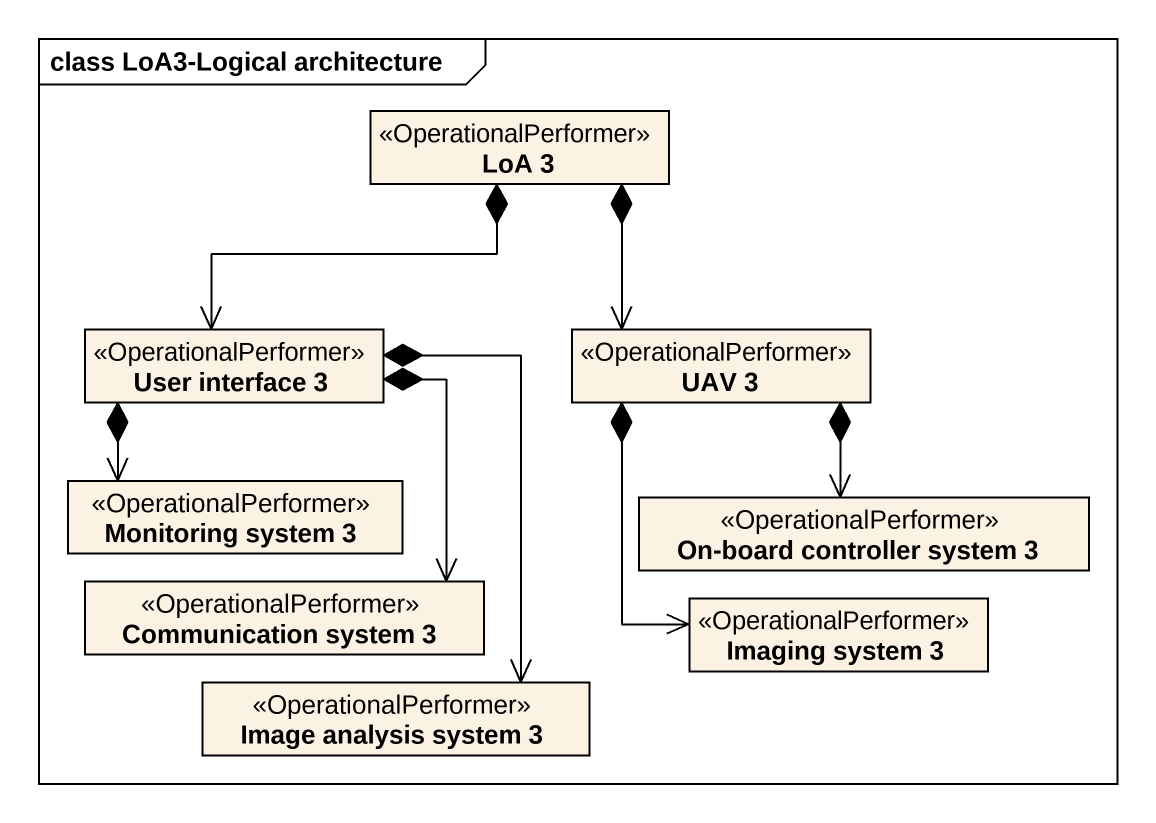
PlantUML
@startuml
mainframe class LoA3-Logical architecture
hide circle
hide empty members
class "LoA 3" as LoA_3 <<OperationalPerformer>>
class "User interface 3" as User_interface_3 <<OperationalPerformer>>
class "UAV 3" as UAV_3 <<OperationalPerformer>>
class "Monitoring system 3" as Monitoring_system_3 <<OperationalPerformer>>
class "On-board controller system 3" as On_board_controller_system_3 <<OperationalPerformer>>
class "Communication system 3" as Communication_system_3 <<OperationalPerformer>>
class "Imaging system 3" as Imaging_system_3 <<OperationalPerformer>>
class "Image analysis system 3" as Image_analysis_system_3 <<OperationalPerformer>>
LoA_3 *--> User_interface_3
LoA_3 *--> UAV_3
User_interface_3 *--> Monitoring_system_3
User_interface_3 *--> Communication_system_3
User_interface_3 *--> Image_analysis_system_3
UAV_3 *--> On_board_controller_system_3
UAV_3 *--> Imaging_system_3
@enduml
